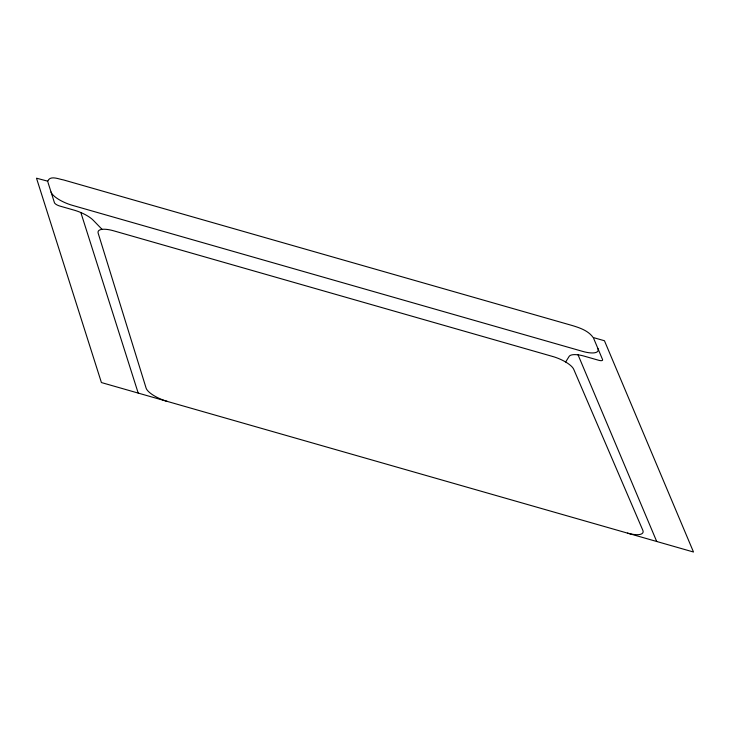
<?xml version="1.0" encoding="UTF-8"?>
<svg xmlns="http://www.w3.org/2000/svg" width="730" height="730" viewBox="0 0 730 730"><rect width="100%" height="100%" fill="white"/><g stroke="black" fill="none" stroke-linecap="round" stroke-linejoin="round"><path stroke-width="1.09" d="M102.063 229.348L93.321 220.332A19.847 6.524 21.5 0 0 80.847 212.539L80.382 212.348A19.847 6.524 21.5 0 0 74.049 210.13L59.787 206.043A4.964 1.633 21.5 0 1 54.44 202.712L47.97 182.354M565.65 362.007L569.072 356.495A19.847 6.524 21.5 0 1 578.051 354.844L578.461 354.899A19.847 6.524 21.5 0 1 584.456 356.213L598.728 360.291A4.964 1.633 21.5 0 0 602.569 359.589L593.7 338.528M552.126 356.322L113.734 230.835A19.847 6.524 21.5 0 0 98.185 233.226L146.1 388.095A19.847 6.524 21.5 0 0 167.48 401.463M578.051 354.844L656.717 541.487M80.847 212.539L138.198 393.078M627.435 533.101A19.847 6.524 21.5 0 0 642.811 530.263L573.743 369.334A19.847 6.524 21.5 0 0 552.528 356.423M597.916 348.538A19.847 6.524 21.5 0 1 582.522 351.358L72.416 205.349A19.847 6.524 21.5 0 1 51.045 192.017M47.815 181.195L36.5 178.193L101.415 382.556L693.5 552.017L604.449 340.746L593.143 337.506C588.38 330.745 580.04 327.916 572.466 325.589L63.51 179.927C58.975 179.224 49.932 174.99 47.815 181.195"/></g></svg>
